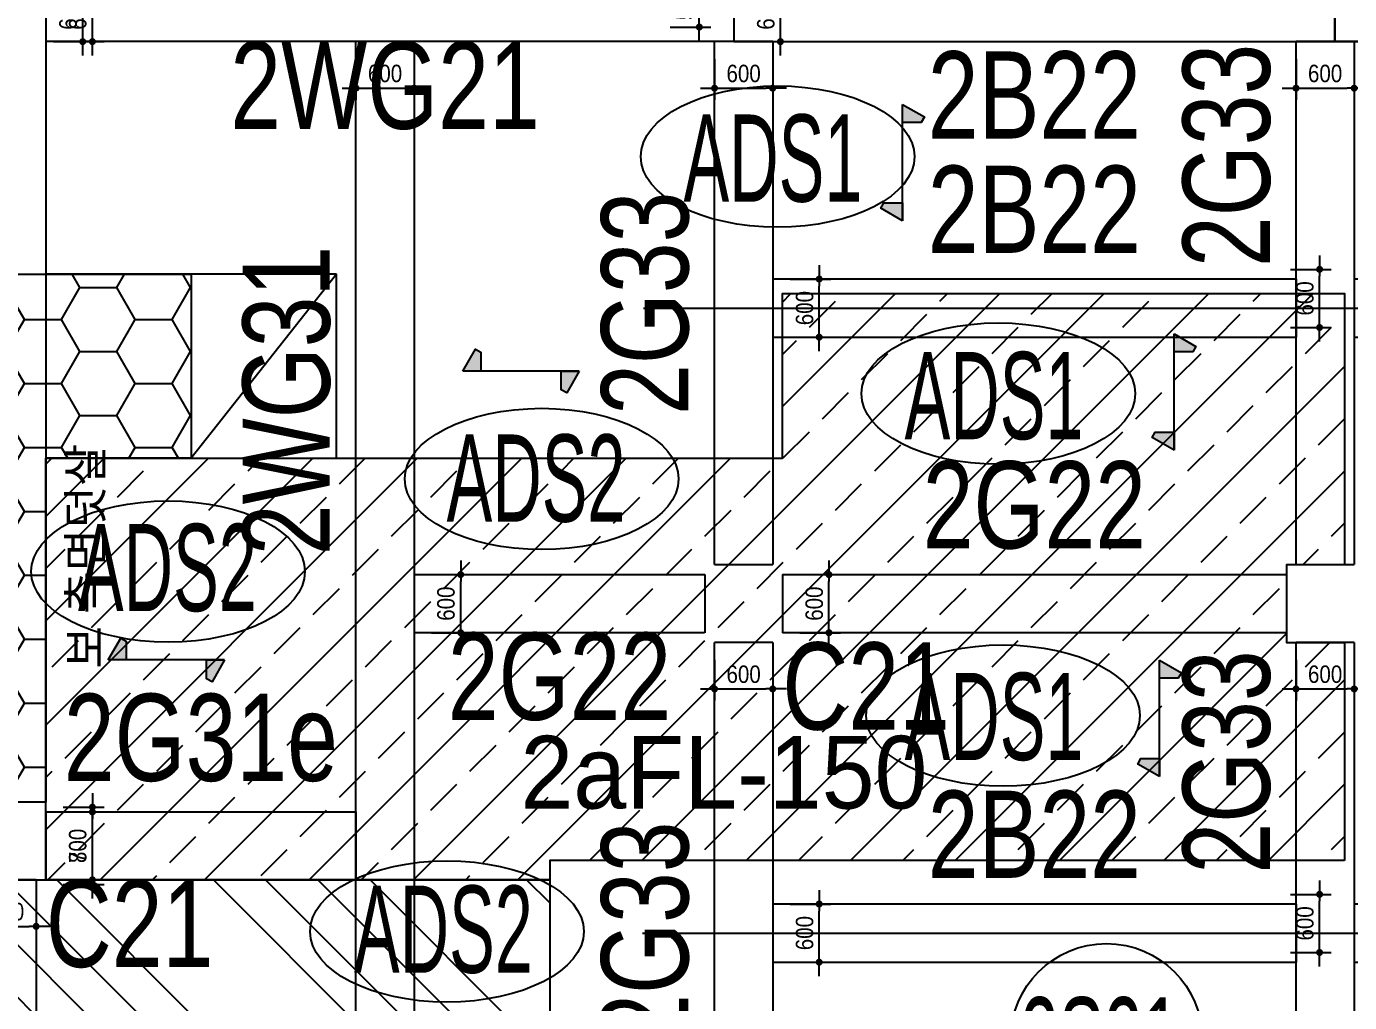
# Model space of a CAD drawing. Header units: millimetres. Extents: x -91198 to 200029, y -144 to 153500.
# Drawn here: x 145754 to 159406, y 90288 to 100362 of the extents above; entities that cross this region are included whole.
import ezdxf
from ezdxf.enums import TextEntityAlignment as Align

# ---------------------------------------------------------------- set-up
doc = ezdxf.new("R2010")
doc.units = ezdxf.units.MM
doc.linetypes.add('HID', pattern=[2.3, 1.5, -0.8])
doc.layers.get('Defpoints').update_dxf_attribs({"color": 159})
for name, color, linetype in [('^DECK', 130, 'Continuous'), ('A-CEN', 1, 'Continuous'), ('A-HAT', 251, 'Continuous'), ('A-OPEN', 1, 'Continuous'), ('BEAM-TEXT', 4, 'Continuous'), ('COLUMN-TEXT', 2, 'Continuous'), ('DECK-PL', 4, 'Continuous'), ('DECK-SLAB', 4, 'Continuous'), ('GIRDER-TEXT', 7, 'Continuous'), ("S-CON'C", 2, 'Continuous'), ('TXT-SLAB', 6, 'Continuous'), ('레벨', 40, 'Continuous'), ('보(beam)', 4, 'HID'), ('보(girder)', 7, 'HID'), ('슬래브라인', 7, 'Continuous')]:
    doc.layers.add(name, color=color, linetype=linetype)
doc.layers.add('NOPLOT', color=191, linetype='Continuous', plot=False)
doc.styles.add('Gdim', font='', dxfattribs={"width": 0.9})
doc.styles.add('Gtx', font='')
doc.styles.get('Gdim').set_extended_font_data('Dotum')
doc.styles.get('Gtx').set_extended_font_data('Dotum')
doc.dimstyles.new('Gdim200', dxfattribs={"dimscale": 200, "dimtxt": 3, "dimasz": 1.2, "dimexe": 2, "dimexo": 3, "dimgap": 1, "dimtad": 1, "dimdsep": 46, "dimlunit": 6, "dimtxsty": 'Gdim', "dimblk1": '_CIDOT', "dimblk2": '_CIDOT', "dimsah": 1, "dimcen": 2.5, "dimdle": 2, "dimclrd": 1, "dimclre": 1, "dimclrt": 3, "dimazin": 2, "dimtfac": 1, "dimtix": 1, "dimtmove": 2, "dimatfit": 3, "dimldrblk": '_CIDOT', "dimfxl": 2, "dimtolj": 1, "dimtzin": 0, "dimarcsym": 0})

# ---------------------------------------------------------------- blocks, each defined once
blk = doc.blocks.new('_CIDOT')
at = {"color": 0, "linetype": 'ByBlock'}
blk.add_line((2, 0), (-1, 0), dxfattribs=at)
at = {"color": 0, "linetype": 'ByBlock', "const_width": 0.5}
blk.add_lwpolyline([(-0.25, 0, 1), (0.25, 0, 1)], format="xyb", close=True, dxfattribs=at)
blk = doc.blocks.new('*D1515')
at = {"layer": 'Defpoints', "color": 155, "lineweight": -2, "transparency": 16777216}
for p, q in [((-1725, 700), (-1305, 700)), ((-1425, 172), (-1425, 628)), ((-1725, 100), (-1305, 100))]:
    blk.add_line(p, q, dxfattribs=at)
at = {"layer": 'Defpoints', "color": 0, "transparency": 16777216}
for p in [(-1905, 700), (-1425, 700), (-1905, 100)]:
    blk.add_point(p, dxfattribs=at)
at = {"layer": 'Defpoints', "color": 155, "lineweight": -2, "transparency": 16777216, "xscale": 71.99999999999994, "yscale": 71.99999999999994, "zscale": 71.99999999999994}
for p, rotation in [((-1425, 700), 90), ((-1425, 100), 270)]:
    blk.add_blockref('_CIDOT', p, dxfattribs=dict(at, rotation=rotation))
at = {"layer": 'Defpoints', "color": 3, "transparency": 16777216, "insert": (-1576, 400), "char_height": 180, "attachment_point": 5, "rotation": 90, "style": 'Gdim'}
blk.add_mtext('\\A1;{\\C155;600}', dxfattribs=at)
blk = doc.blocks.new('*D1516')
at = {"layer": 'Defpoints', "color": 155, "lineweight": -2, "transparency": 16777216}
for p, q in [((-1725, 800), (-1305, 800)), ((-1725, 750), (-1305, 750)), ((-1425, 72), (-1425, 728)), ((-1425, 122), (-1425, 678)), ((-1725, 50), (-1305, 50)), ((-1725, 0), (-1305, 0))]:
    blk.add_line(p, q, dxfattribs=at)
at = {"layer": 'Defpoints', "color": 0, "transparency": 16777216}
for p in [(-1905, 800), (-1905, 750), (-1425, 800), (-1425, 750), (-1905, 50), (-1905, 0)]:
    blk.add_point(p, dxfattribs=at)
at = {"layer": 'Defpoints', "color": 155, "lineweight": -2, "transparency": 16777216, "xscale": 71.99999999999994, "yscale": 71.99999999999994, "zscale": 71.99999999999994}
for p, rotation in [((-1425, 800), 90), ((-1425, 750), 90), ((-1425, 50), 270), ((-1425, 0), 270)]:
    blk.add_blockref('_CIDOT', p, dxfattribs=dict(at, rotation=rotation))
at = {"layer": 'Defpoints', "color": 3, "transparency": 16777216, "insert": (-1576, 400), "char_height": 180, "attachment_point": 5, "rotation": 90, "style": 'Gdim'}
for s in ['\\A1;{\\C155;800}', '\\A1;{\\C155;700}']:
    blk.add_mtext(s, dxfattribs=at)
blk = doc.blocks.new('*D1517')
at = {"layer": 'Defpoints', "color": 155, "lineweight": -2, "transparency": 16777216}
for p, q in [((-1725, 700), (-1305, 700)), ((-1425, 172), (-1425, 628)), ((-1725, 100), (-1305, 100))]:
    blk.add_line(p, q, dxfattribs=at)
at = {"layer": 'Defpoints', "color": 0, "transparency": 16777216}
for p in [(-1905, 700), (-1425, 700), (-1905, 100)]:
    blk.add_point(p, dxfattribs=at)
at = {"layer": 'Defpoints', "color": 155, "lineweight": -2, "transparency": 16777216, "xscale": 71.99999999999994, "yscale": 71.99999999999994, "zscale": 71.99999999999994}
for p, rotation in [((-1425, 700), 90), ((-1425, 100), 270)]:
    blk.add_blockref('_CIDOT', p, dxfattribs=dict(at, rotation=rotation))
at = {"layer": 'Defpoints', "color": 3, "transparency": 16777216, "insert": (-1576, 400), "char_height": 180, "attachment_point": 5, "rotation": 90, "style": 'Gdim'}
blk.add_mtext('\\A1;{\\C155;600}', dxfattribs=at)
blk = doc.blocks.new('*D1518')
at = {"layer": 'Defpoints', "color": 155, "lineweight": -2, "transparency": 16777216}
for p, q in [((-1725, 700), (-1305, 700)), ((-1625, 700), (-1205, 700)), ((-1425, 172), (-1425, 628)), ((-1325, 172), (-1325, 628)), ((-1725, 100), (-1305, 100)), ((-1625, 100), (-1205, 100))]:
    blk.add_line(p, q, dxfattribs=at)
at = {"layer": 'Defpoints', "color": 0, "transparency": 16777216}
for p in [(-1905, 700), (-1805, 700), (-1425, 700), (-1325, 700), (-1905, 100), (-1805, 100)]:
    blk.add_point(p, dxfattribs=at)
at = {"layer": 'Defpoints', "color": 155, "lineweight": -2, "transparency": 16777216, "xscale": 71.99999999999994, "yscale": 71.99999999999994, "zscale": 71.99999999999994}
for p, rotation in [((-1425, 700), 90), ((-1325, 700), 90), ((-1425, 100), 270), ((-1325, 100), 270)]:
    blk.add_blockref('_CIDOT', p, dxfattribs=dict(at, rotation=rotation))
at = {"layer": 'Defpoints', "color": 3, "transparency": 16777216, "char_height": 180, "attachment_point": 5, "rotation": 90, "style": 'Gdim'}
for insert in [(-1576, 400), (-1476, 400)]:
    blk.add_mtext('\\A1;{\\C155;600}', dxfattribs=dict(at, insert=insert))
blk = doc.blocks.new('*D1522')
at = {"layer": 'Defpoints', "color": 155, "lineweight": -2, "transparency": 16777216}
for p, q in [((-1725, 700), (-1305, 700)), ((-1725, 650), (-1305, 650)), ((-1425, 172), (-1425, 628)), ((-1425, 222), (-1425, 578)), ((-1725, 150), (-1305, 150)), ((-1725, 100), (-1305, 100))]:
    blk.add_line(p, q, dxfattribs=at)
at = {"layer": 'Defpoints', "color": 0, "transparency": 16777216}
for p in [(-1905, 700), (-1425, 700), (-1905, 650), (-1425, 650), (-1905, 150), (-1905, 100)]:
    blk.add_point(p, dxfattribs=at)
at = {"layer": 'Defpoints', "color": 155, "lineweight": -2, "transparency": 16777216, "xscale": 71.99999999999994, "yscale": 71.99999999999994, "zscale": 71.99999999999994}
for p, rotation in [((-1425, 700), 90), ((-1425, 650), 90), ((-1425, 150), 270), ((-1425, 100), 270)]:
    blk.add_blockref('_CIDOT', p, dxfattribs=dict(at, rotation=rotation))
at = {"layer": 'Defpoints', "color": 3, "transparency": 16777216, "insert": (-1576, 400), "char_height": 180, "attachment_point": 5, "rotation": 90, "style": 'Gdim'}
for s in ['\\A1;{\\C155;500}', '\\A1;{\\C155;600}']:
    blk.add_mtext(s, dxfattribs=at)
blk = doc.blocks.new('*D1524')
at = {"layer": 'Defpoints', "color": 155, "lineweight": -2, "transparency": 16777216}
for p, q in [((-1725, 650), (-1305, 650)), ((-1425, 222), (-1425, 578)), ((-888, 600), (-468, 600)), ((-588, 72), (-588, 528)), ((-1725, 150), (-1305, 150)), ((-888, 0), (-468, 0))]:
    blk.add_line(p, q, dxfattribs=at)
at = {"layer": 'Defpoints', "color": 0, "transparency": 16777216}
for p in [(-1905, 650), (-1425, 650), (-1068, 600), (-588, 600), (-1905, 150), (-1068, 0)]:
    blk.add_point(p, dxfattribs=at)
at = {"layer": 'Defpoints', "color": 155, "lineweight": -2, "transparency": 16777216, "xscale": 71.99999999999994, "yscale": 71.99999999999994, "zscale": 71.99999999999994}
for p, rotation in [((-1425, 650), 90), ((-588, 600), 90), ((-1425, 150), 270), ((-588, 0), 270)]:
    blk.add_blockref('_CIDOT', p, dxfattribs=dict(at, rotation=rotation))
at = {"layer": 'Defpoints', "color": 3, "transparency": 16777216, "char_height": 180, "attachment_point": 5, "rotation": 90, "style": 'Gdim'}
for s, insert in [('\\A1;{\\C155;500}', (-1576, 400)), ('\\A1;{\\C155;600}', (-738, 300))]:
    blk.add_mtext(s, dxfattribs=dict(at, insert=insert))
blk = doc.blocks.new('*D1525')
at = {"layer": 'Defpoints', "color": 155, "lineweight": -2, "transparency": 16777216}
for p, q in [((-1725, 700), (-1305, 700)), ((-1425, 172), (-1425, 628)), ((-1725, 100), (-1305, 100))]:
    blk.add_line(p, q, dxfattribs=at)
at = {"layer": 'Defpoints', "color": 0, "transparency": 16777216}
for p in [(-1905, 700), (-1425, 700), (-1905, 100)]:
    blk.add_point(p, dxfattribs=at)
at = {"layer": 'Defpoints', "color": 155, "lineweight": -2, "transparency": 16777216, "xscale": 71.99999999999994, "yscale": 71.99999999999994, "zscale": 71.99999999999994}
for p, rotation in [((-1425, 700), 90), ((-1425, 100), 270)]:
    blk.add_blockref('_CIDOT', p, dxfattribs=dict(at, rotation=rotation))
at = {"layer": 'Defpoints', "color": 3, "transparency": 16777216, "insert": (-1576, 400), "char_height": 180, "attachment_point": 5, "rotation": 90, "style": 'Gdim'}
blk.add_mtext('\\A1;{\\C155;600}', dxfattribs=at)
blk = doc.blocks.new('*D1545')
at = {"layer": 'Defpoints', "color": 155, "lineweight": -2, "transparency": 16777216}
for p, q in [((-1725, 700), (-1305, 700)), ((-1425, 172), (-1425, 628)), ((-1725, 100), (-1305, 100))]:
    blk.add_line(p, q, dxfattribs=at)
at = {"layer": 'Defpoints', "color": 0, "transparency": 16777216}
for p in [(-1905, 700), (-1425, 700), (-1905, 100)]:
    blk.add_point(p, dxfattribs=at)
at = {"layer": 'Defpoints', "color": 155, "lineweight": -2, "transparency": 16777216, "xscale": 71.99999999999994, "yscale": 71.99999999999994, "zscale": 71.99999999999994}
for p, rotation in [((-1425, 700), 90), ((-1425, 100), 270)]:
    blk.add_blockref('_CIDOT', p, dxfattribs=dict(at, rotation=rotation))
at = {"layer": 'Defpoints', "color": 3, "transparency": 16777216, "insert": (-1576, 400), "char_height": 180, "attachment_point": 5, "rotation": 90, "style": 'Gdim'}
blk.add_mtext('\\A1;{\\C155;600}', dxfattribs=at)
blk = doc.blocks.new('*D1543')
at = {"layer": 'Defpoints', "color": 155, "lineweight": -2, "transparency": 16777216}
for p, q in [((-1725, 700), (-1305, 700)), ((-1425, 172), (-1425, 628)), ((-1725, 100), (-1305, 100))]:
    blk.add_line(p, q, dxfattribs=at)
at = {"layer": 'Defpoints', "color": 0, "transparency": 16777216}
for p in [(-1905, 700), (-1425, 700), (-1905, 100)]:
    blk.add_point(p, dxfattribs=at)
at = {"layer": 'Defpoints', "color": 155, "lineweight": -2, "transparency": 16777216, "xscale": 71.99999999999994, "yscale": 71.99999999999994, "zscale": 71.99999999999994}
for p, rotation in [((-1425, 700), 90), ((-1425, 100), 270)]:
    blk.add_blockref('_CIDOT', p, dxfattribs=dict(at, rotation=rotation))
at = {"layer": 'Defpoints', "color": 3, "transparency": 16777216, "insert": (-1576, 400), "char_height": 180, "attachment_point": 5, "rotation": 90, "style": 'Gdim'}
blk.add_mtext('\\A1;{\\C155;600}', dxfattribs=at)
blk = doc.blocks.new('*D1556')
at = {"layer": 'Defpoints', "color": 155, "lineweight": -2, "transparency": 16777216}
for p, q in [((-1725, 700), (-1305, 700)), ((-1425, 172), (-1425, 628)), ((-888, 600), (-468, 600)), ((-588, 72), (-588, 528)), ((-1725, 100), (-1305, 100)), ((-888, 0), (-468, 0))]:
    blk.add_line(p, q, dxfattribs=at)
at = {"layer": 'Defpoints', "color": 0, "transparency": 16777216}
for p in [(-1905, 700), (-1425, 700), (-1068, 600), (-588, 600), (-1905, 100), (-1068, 0)]:
    blk.add_point(p, dxfattribs=at)
at = {"layer": 'Defpoints', "color": 155, "lineweight": -2, "transparency": 16777216, "xscale": 71.99999999999994, "yscale": 71.99999999999994, "zscale": 71.99999999999994}
for p, rotation in [((-1425, 700), 90), ((-588, 600), 90), ((-1425, 100), 270), ((-588, 0), 270)]:
    blk.add_blockref('_CIDOT', p, dxfattribs=dict(at, rotation=rotation))
at = {"layer": 'Defpoints', "color": 3, "transparency": 16777216, "char_height": 180, "attachment_point": 5, "rotation": 90, "style": 'Gdim'}
for insert in [(-1576, 400), (-738, 300)]:
    blk.add_mtext('\\A1;{\\C155;600}', dxfattribs=dict(at, insert=insert))
blk = doc.blocks.new('*D1557')
at = {"layer": 'Defpoints', "color": 155, "lineweight": -2, "transparency": 16777216}
for p, q in [((-888, 600), (-468, 600)), ((-588, 72), (-588, 528)), ((-888, 0), (-468, 0))]:
    blk.add_line(p, q, dxfattribs=at)
at = {"layer": 'Defpoints', "color": 0, "transparency": 16777216}
for p in [(-1068, 600), (-588, 600), (-1068, 0)]:
    blk.add_point(p, dxfattribs=at)
at = {"layer": 'Defpoints', "color": 155, "lineweight": -2, "transparency": 16777216, "xscale": 71.99999999999994, "yscale": 71.99999999999994, "zscale": 71.99999999999994}
for p, rotation in [((-588, 600), 90), ((-588, 0), 270)]:
    blk.add_blockref('_CIDOT', p, dxfattribs=dict(at, rotation=rotation))
at = {"layer": 'Defpoints', "color": 3, "transparency": 16777216, "insert": (-738, 300), "char_height": 180, "attachment_point": 5, "rotation": 90, "style": 'Gdim'}
blk.add_mtext('\\A1;{\\C155;600}', dxfattribs=at)
blk = doc.blocks.new('*D1573')
at = {"layer": 'Defpoints', "color": 155, "lineweight": -2, "transparency": 16777216}
for p, q in [((-1725, 700), (-1305, 700)), ((-1425, 172), (-1425, 628)), ((-1725, 100), (-1305, 100))]:
    blk.add_line(p, q, dxfattribs=at)
at = {"layer": 'Defpoints', "color": 0, "transparency": 16777216}
for p in [(-1905, 700), (-1425, 700), (-1905, 100)]:
    blk.add_point(p, dxfattribs=at)
at = {"layer": 'Defpoints', "color": 155, "lineweight": -2, "transparency": 16777216, "xscale": 71.99999999999994, "yscale": 71.99999999999994, "zscale": 71.99999999999994}
for p, rotation in [((-1425, 700), 90), ((-1425, 100), 270)]:
    blk.add_blockref('_CIDOT', p, dxfattribs=dict(at, rotation=rotation))
at = {"layer": 'Defpoints', "color": 3, "transparency": 16777216, "insert": (-1576, 400), "char_height": 180, "attachment_point": 5, "rotation": 90, "style": 'Gdim'}
blk.add_mtext('\\A1;{\\C155;600}', dxfattribs=at)
blk = doc.blocks.new('A$C58C40D4B')
at = {"layer": 'DECK-PL'}
for points in [[(600, 2), (471, 228), (415, 196), (415, 2)], [(-600, 2), (-471, -223), (-415, -192), (-415, 2)]]:
    blk.add_hatch(color=256, dxfattribs=at).paths.add_polyline_path(points)
blk.add_line((-600, 2), (600, 2), dxfattribs=at)
for points in [[(600, 2), (471, 228), (415, 196), (415, 2), (415, 2), (471, 2), (600, 2)], [(-600, 2), (-471, -223), (-415, -192), (-415, 2), (-415, 2), (-471, 2), (-600, 2)]]:
    blk.add_lwpolyline(points, dxfattribs=at)
blk = doc.blocks.new('*D1614')
at = {"layer": 'Defpoints', "color": 155, "lineweight": -2, "transparency": 16777216}
for p, q in [((172034, 107177), (172034, 107249)), ((171734, 107105), (172154, 107105)), ((172034, 106705), (172034, 107105)), ((171734, 106705), (172154, 106705)), ((172034, 106633), (172034, 106561)), ((-1725, 750), (-1305, 750)), ((-1425, 122), (-1425, 678)), ((-1725, 50), (-1305, 50))]:
    blk.add_line(p, q, dxfattribs=at)
at = {"layer": 'Defpoints', "color": 0, "transparency": 16777216}
for p in [(171554, 107105), (172034, 107105), (171554, 106705), (-1905, 750), (-1425, 750), (-1905, 50)]:
    blk.add_point(p, dxfattribs=at)
at = {"layer": 'Defpoints', "color": 155, "lineweight": -2, "transparency": 16777216, "xscale": 71.99999999999994, "yscale": 71.99999999999994, "zscale": 71.99999999999994}
for p, rotation in [((172034, 107105), 270), ((172034, 106705), 90), ((-1425, 750), 90), ((-1425, 50), 270)]:
    blk.add_blockref('_CIDOT', p, dxfattribs=dict(at, rotation=rotation))
at = {"layer": 'Defpoints', "color": 3, "transparency": 16777216, "char_height": 180, "attachment_point": 5, "rotation": 90, "style": 'Gdim'}
for s, insert in [('\\A1;{\\C155;400}', (171883, 106905)), ('\\A1;{\\C155;700}', (-1576, 400))]:
    blk.add_mtext(s, dxfattribs=dict(at, insert=insert))
blk = doc.blocks.new('*D1616')
at = {"layer": 'Defpoints', "color": 155, "lineweight": -2, "transparency": 16777216}
for p, q in [((171834, 104105), (172254, 104105)), ((172134, 103577), (172134, 104033)), ((171834, 103505), (172254, 103505)), ((-1725, 700), (-1305, 700)), ((-1425, 172), (-1425, 628)), ((-1725, 100), (-1305, 100))]:
    blk.add_line(p, q, dxfattribs=at)
at = {"layer": 'Defpoints', "color": 0, "transparency": 16777216}
for p in [(171654, 104105), (172134, 104105), (171654, 103505), (-1905, 700), (-1425, 700), (-1905, 100)]:
    blk.add_point(p, dxfattribs=at)
at = {"layer": 'Defpoints', "color": 155, "lineweight": -2, "transparency": 16777216, "xscale": 71.99999999999994, "yscale": 71.99999999999994, "zscale": 71.99999999999994}
for p, rotation in [((172134, 104105), 90), ((172134, 103505), 270), ((-1425, 700), 90), ((-1425, 100), 270)]:
    blk.add_blockref('_CIDOT', p, dxfattribs=dict(at, rotation=rotation))
at = {"layer": 'Defpoints', "color": 3, "transparency": 16777216, "char_height": 180, "attachment_point": 5, "rotation": 90, "style": 'Gdim'}
for insert in [(171983, 103805), (-1576, 400)]:
    blk.add_mtext('\\A1;{\\C155;600}', dxfattribs=dict(at, insert=insert))
blk = doc.blocks.new('*U1240')
at = {"layer": 'Defpoints'}
for p, q in [((-1905.451, 700), (-1905.451, 100)), ((4094.549, 700), (4094.549, 100))]:
    blk.add_line(p, q, dxfattribs=at)
at = {"layer": '보(girder)'}
for p, q in [((-1905.451, 700), (4094.549, 700)), ((4094.549, 100), (-1905.451, 100))]:
    blk.add_line(p, q, dxfattribs=at)
at = {"layer": 'Defpoints'}
dim = blk.add_linear_dim(base=(-1425.451, 700), p1=(-1905.451, 100), p2=(-1905.451, 700), angle=90, text='{\\C155;<>}', dimstyle='Gdim200', override={"dimscale": 60, "dimzin": 8, "dimclrd": 155, "dimclre": 155}, dxfattribs=at)
dim.commit()
dim.dimension.update_dxf_attribs({"geometry": '*D1515', "text_midpoint": (-1575.573, 400)})
blk = doc.blocks.new('*U1242')
at = {"layer": 'Defpoints'}
for p, q in [((-1905.451, 750), (-1905.451, 50)), ((1294.549, 750), (1294.549, 50))]:
    blk.add_line(p, q, dxfattribs=at)
at = {"layer": '보(girder)'}
for p, q in [((-1905.451, 750), (1294.549, 750)), ((1294.549, 50), (-1905.451, 50))]:
    blk.add_line(p, q, dxfattribs=at)
at = {"layer": 'Defpoints'}
dim = blk.add_linear_dim(base=(-1425.451, 750), p1=(-1905.451, 50), p2=(-1905.451, 750), angle=90, text='{\\C155;<>}', dimstyle='Gdim200', override={"dimscale": 60, "dimzin": 8, "dimclrd": 155, "dimclre": 155}, dxfattribs=at)
dim.commit()
dim.dimension.update_dxf_attribs({"geometry": '*D1516', "text_midpoint": (-1575.573, 400)})
blk = doc.blocks.new('*U1244')
at = {"layer": 'Defpoints'}
for p, q in [((-1905.451, 700), (-1905.451, 100)), ((9144.549, 700), (9144.549, 100))]:
    blk.add_line(p, q, dxfattribs=at)
at = {"layer": '보(girder)'}
for p, q in [((-1905.451, 700), (9144.549, 700)), ((9144.549, 100), (-1905.451, 100))]:
    blk.add_line(p, q, dxfattribs=at)
at = {"layer": 'Defpoints'}
dim = blk.add_linear_dim(base=(-1425.451, 700), p1=(-1905.451, 100), p2=(-1905.451, 700), angle=90, text='{\\C155;<>}', dimstyle='Gdim200', override={"dimscale": 60, "dimzin": 8, "dimclrd": 155, "dimclre": 155}, dxfattribs=at)
dim.commit()
dim.dimension.update_dxf_attribs({"geometry": '*D1517', "text_midpoint": (-1575.573, 400)})
blk = doc.blocks.new('*U1246')
at = {"layer": 'Defpoints'}
for p, q in [((-1805.452, 700), (-1805.452, 100)), ((5294.549, 700), (5294.549, 100))]:
    blk.add_line(p, q, dxfattribs=at)
at = {"layer": '보(girder)'}
for p, q in [((-1805.452, 700), (5294.549, 700)), ((5294.549, 100), (-1805.452, 100))]:
    blk.add_line(p, q, dxfattribs=at)
at = {"layer": 'Defpoints'}
dim = blk.add_linear_dim(base=(-1325.452, 700), p1=(-1805.452, 100), p2=(-1805.452, 700), angle=90, text='{\\C155;<>}', dimstyle='Gdim200', override={"dimscale": 60, "dimzin": 8, "dimclrd": 155, "dimclre": 155}, dxfattribs=at)
dim.commit()
dim.dimension.update_dxf_attribs({"geometry": '*D1518', "text_midpoint": (-1475.574, 400)})
blk = doc.blocks.new('*U1254')
at = {"layer": 'Defpoints'}
for p, q in [((-1905.451, 700), (-1905.451, 100)), ((2394.549, 700), (2394.549, 100))]:
    blk.add_line(p, q, dxfattribs=at)
at = {"layer": '보(girder)'}
for p, q in [((-1905.451, 700), (2394.549, 700)), ((2394.549, 100), (-1905.451, 100))]:
    blk.add_line(p, q, dxfattribs=at)
at = {"layer": 'Defpoints'}
dim = blk.add_linear_dim(base=(-1425.451, 700), p1=(-1905.451, 100), p2=(-1905.451, 700), angle=90, text='{\\C155;<>}', dimstyle='Gdim200', override={"dimscale": 60, "dimzin": 8, "dimclrd": 155, "dimclre": 155}, dxfattribs=at)
dim.commit()
dim.dimension.update_dxf_attribs({"geometry": '*D1522', "text_midpoint": (-1575.573, 400)})
blk = doc.blocks.new('*U1256')
at = {"layer": 'Defpoints'}
for p, q in [((-1067.879, 600), (-1067.879, 0)), ((5132.121, 600), (5132.121, 0))]:
    blk.add_line(p, q, dxfattribs=at)
at = {"layer": '보(beam)'}
for p, q in [((5132.121, 600), (-1067.879, 600)), ((-1067.879, 0), (5132.121, 0))]:
    blk.add_line(p, q, dxfattribs=at)
at = {"layer": 'Defpoints'}
dim = blk.add_linear_dim(base=(-587.879, 600), p1=(-1067.879, 0), p2=(-1067.879, 600), angle=90, text='{\\C155;<>}', dimstyle='Gdim200', override={"dimscale": 60, "dimzin": 8, "dimclrd": 155, "dimclre": 155}, dxfattribs=at)
dim.commit()
dim.dimension.update_dxf_attribs({"geometry": '*D1524', "text_midpoint": (-738.001, 300)})
blk = doc.blocks.new('*U1262')
at = {"layer": 'Defpoints'}
for p, q in [((-1905.451, 700), (-1905.451, 100)), ((3494.549, 700), (3494.549, 100))]:
    blk.add_line(p, q, dxfattribs=at)
at = {"layer": '보(girder)'}
for p, q in [((-1905.451, 700), (3494.549, 700)), ((3494.549, 100), (-1905.451, 100))]:
    blk.add_line(p, q, dxfattribs=at)
at = {"layer": 'Defpoints'}
dim = blk.add_linear_dim(base=(-1425.451, 700), p1=(-1905.451, 100), p2=(-1905.451, 700), angle=90, text='{\\C155;<>}', dimstyle='Gdim200', override={"dimscale": 60, "dimzin": 8, "dimclrd": 155, "dimclre": 155}, dxfattribs=at)
dim.commit()
dim.dimension.update_dxf_attribs({"geometry": '*D1525', "text_midpoint": (-1575.573, 400)})
blk = doc.blocks.new('*U1300')
at = {"layer": 'Defpoints'}
for p, q in [((-1905.451, 700), (-1905.451, 100)), ((3294.549, 700), (3294.549, 100))]:
    blk.add_line(p, q, dxfattribs=at)
at = {"layer": '보(girder)'}
for p, q in [((-1905.451, 700), (3294.549, 700)), ((3294.549, 100), (-1905.451, 100))]:
    blk.add_line(p, q, dxfattribs=at)
at = {"layer": 'Defpoints'}
dim = blk.add_linear_dim(base=(-1425.451, 700), p1=(-1905.451, 100), p2=(-1905.451, 700), angle=90, text='{\\C155;<>}', dimstyle='Gdim200', override={"dimscale": 60, "dimzin": 8, "dimclrd": 155, "dimclre": 155}, dxfattribs=at)
dim.commit()
dim.dimension.update_dxf_attribs({"geometry": '*D1545', "text_midpoint": (-1575.573, 400)})
blk = doc.blocks.new('*U1296')
at = {"layer": 'Defpoints'}
for p, q in [((-1905.451, 700), (-1905.451, 100)), ((1094.549, 700), (1094.549, 100))]:
    blk.add_line(p, q, dxfattribs=at)
at = {"layer": '보(girder)'}
for p, q in [((-1905.451, 700), (1094.549, 700)), ((1094.549, 100), (-1905.451, 100))]:
    blk.add_line(p, q, dxfattribs=at)
at = {"layer": 'Defpoints'}
dim = blk.add_linear_dim(base=(-1425.451, 700), p1=(-1905.451, 100), p2=(-1905.451, 700), angle=90, text='{\\C155;<>}', dimstyle='Gdim200', override={"dimscale": 60, "dimzin": 8, "dimclrd": 155, "dimclre": 155}, dxfattribs=at)
dim.commit()
dim.dimension.update_dxf_attribs({"geometry": '*D1543', "text_midpoint": (-1575.573, 400)})
blk = doc.blocks.new('*U1322')
at = {"layer": 'Defpoints'}
for p, q in [((-1067.879, 600), (-1067.879, 0)), ((10432.121, 600), (10432.121, 0))]:
    blk.add_line(p, q, dxfattribs=at)
at = {"layer": '보(beam)'}
for p, q in [((10432.121, 600), (-1067.879, 600)), ((-1067.879, 0), (10432.121, 0))]:
    blk.add_line(p, q, dxfattribs=at)
at = {"layer": 'Defpoints'}
dim = blk.add_linear_dim(base=(-587.879, 600), p1=(-1067.879, 0), p2=(-1067.879, 600), angle=90, text='{\\C155;<>}', dimstyle='Gdim200', override={"dimscale": 60, "dimzin": 8, "dimclrd": 155, "dimclre": 155}, dxfattribs=at)
dim.commit()
dim.dimension.update_dxf_attribs({"geometry": '*D1556', "text_midpoint": (-738.001, 300)})
blk = doc.blocks.new('*U1324')
at = {"layer": 'Defpoints'}
for p, q in [((-1067.879, 600), (-1067.879, 0)), ((4332.121, 600), (4332.121, 0))]:
    blk.add_line(p, q, dxfattribs=at)
at = {"layer": '보(beam)'}
for p, q in [((4332.121, 600), (-1067.879, 600)), ((-1067.879, 0), (4332.121, 0))]:
    blk.add_line(p, q, dxfattribs=at)
at = {"layer": 'Defpoints'}
dim = blk.add_linear_dim(base=(-587.879, 600), p1=(-1067.879, 0), p2=(-1067.879, 600), angle=90, text='{\\C155;<>}', dimstyle='Gdim200', override={"dimscale": 60, "dimzin": 8, "dimclrd": 155, "dimclre": 155}, dxfattribs=at)
dim.commit()
dim.dimension.update_dxf_attribs({"geometry": '*D1557', "text_midpoint": (-738.001, 300)})
blk = doc.blocks.new('*U1356')
at = {"layer": 'Defpoints'}
blk.add_line((-1905.451, 700), (-1905.451, 100), dxfattribs=at)
at = {"layer": '보(girder)'}
for p, q in [((-1905.451, 700), (17994.549, 700)), ((17994.549, 100), (-1905.451, 100))]:
    blk.add_line(p, q, dxfattribs=at)
at = {"layer": 'Defpoints'}
dim = blk.add_linear_dim(base=(-1425.451, 700), p1=(-1905.451, 100), p2=(-1905.451, 700), angle=90, text='{\\C155;<>}', dimstyle='Gdim200', override={"dimscale": 60, "dimzin": 8, "dimclrd": 155, "dimclre": 155}, dxfattribs=at)
dim.commit()
dim.dimension.update_dxf_attribs({"geometry": '*D1573', "text_midpoint": (-1575.573, 400)})

msp = doc.modelspace()

# ---------------------------------------------------------------- hatches: boundary and pattern name
at = {"layer": 'A-HAT'}
h = msp.add_hatch(dxfattribs=at)
h.set_pattern_fill('HONEY', color=256, scale=120)
h.paths.add_polyline_path([(134953.571, 92355.018), (134953.571, 97805.018), (147453.571, 97805.018), (147453.571, 95905.018), (145953.571, 95905.018), (145953.571, 92355.018), (145153.571, 92355.018), (145153.571, 91555.018), (135153.571, 91555.018), (135153.571, 92355.018)])
h = msp.add_hatch(dxfattribs=at)
h.set_pattern_fill('ANSI33', color=256, scale=120)
h.paths.add_polyline_path([(159353.571, 91755.018), (151153.571, 91755.018), (151153.571, 91555.018), (145953.571, 91555.018), (145953.571, 95905.018), (153553.571, 95905.018), (153553.571, 97605.018), (159353.571, 97605.018), (159353.571, 94805.02), (158753.571, 94805.018), (158753.571, 94005.018), (159353.571, 94005.018)])
h = msp.add_hatch(dxfattribs=at)
h.set_pattern_fill('ANSI34', color=256, scale=120, angle=90)
h.paths.add_polyline_path([(127853.571, 79905.018), (127853.571, 91555.018), (151153.571, 91555.018), (151153.571, 79905.018), (145953.571, 79905.018), (145953.571, 80505.018), (145153.571, 80505.018), (145153.571, 79905.018), (135153.571, 79905.018), (135153.571, 81205.018), (134353.571, 81205.018), (134353.571, 79905.018)])

# ---------------------------------------------------------------- linework, layer by layer
at = {"layer": '^DECK', "color": 0}
msp.add_circle((156897.771, 89905.358), 990.918, dxfattribs=at)
for centre in [(153503.84, 99018.909), (155781.569, 96572.933), (151069.792, 95691.818), (147215.099, 94736.085), (155829.94, 93250.147), (150092.152, 91021.781)]:
    msp.add_ellipse(centre, major_axis=(1412.381, 0), ratio=0.51617646, dxfattribs=at)
at = {"layer": 'A-CEN'}
for p, q in [((152118.907, 97455.018), (172151.913, 97455.018)), ((152110.859, 91005.018), (172125.651, 91005.018))]:
    msp.add_line(p, q, dxfattribs=at)
at = {"layer": 'A-OPEN'}
msp.add_line((148953.571, 97805.018), (147453.571, 95905.018), dxfattribs=at)
at = {"layer": "S-CON'C", "color": 6, "linetype": 'HID'}
msp.add_lwpolyline([(134953.571, 92355.018), (134953.571, 97805.018), (145953.571, 97805.018), (145953.571, 92355.018)], dxfattribs=at)
at = {"layer": '보(girder)'}
msp.add_line((159253.571, 100205.018), (159853.571, 100205.018), dxfattribs=at)
at = {"layer": '슬래브라인'}
for p, q in [((147453.571, 97805.018), (145953.571, 97805.018)), ((147453.571, 95905.018), (145953.571, 95905.018))]:
    msp.add_line(p, q, dxfattribs=at)
at = {"layer": '슬래브라인', "elevation": 0}
for points in [[(134953.571, 92355.018), (134953.571, 97805.018), (147453.571, 97805.018), (147453.571, 95905.018), (145953.571, 95905.018), (145953.571, 92355.018), (145153.571, 92355.018), (145153.571, 91555.018), (135153.571, 91555.018), (135153.571, 92355.018)], [(159353.571, 91755.018), (151153.571, 91755.018), (151153.571, 91555.018), (145953.571, 91555.018), (145953.571, 95905.018), (153553.571, 95905.018), (153553.571, 97605.018), (159353.571, 97605.018), (159353.571, 94805.02), (158753.571, 94805.018), (158753.571, 94005.018), (159353.571, 94005.018)], [(127853.571, 79905.018), (127853.571, 91555.018), (151153.571, 91555.018), (151153.571, 79905.018), (145953.571, 79905.018), (145953.571, 80505.018), (145153.571, 80505.018), (145153.571, 79905.018), (135153.571, 79905.018), (135153.571, 81205.018), (134353.571, 81205.018), (134353.571, 79905.018)]]:
    msp.add_lwpolyline(points, close=True, dxfattribs=at)
at = {"layer": '슬래브라인'}
msp.add_lwpolyline([(148953.571, 97805.018), (147453.571, 97805.018), (147453.571, 95905.018), (148953.571, 95905.018)], close=True, dxfattribs=at)

# ---------------------------------------------------------------- block references
at = {"layer": 'DECK-PL', "xscale": -1, "rotation": 270}
for p in [(154790.937, 98956.959), (157592.849, 96589.053), (157442.746, 93220.625)]:
    msp.add_blockref('A$C58C40D4B', p, dxfattribs=at)
at = {"layer": 'DECK-PL', "xscale": -1}
for p in [(150856.836, 96803.762), (147197.336, 93821.687)]:
    msp.add_blockref('A$C58C40D4B', p, dxfattribs=at)
at = {"layer": '보(beam)'}
for name, p in [('*U1256', (154121.45, 100205.018)), ('*U1324', (154521.45, 97155.018)), ('*U1322', (160521.45, 97155.018)), ('*U1322', (160521.45, 90705.018)), ('*U1324', (154521.45, 90705.018))]:
    msp.add_blockref(name, p, dxfattribs=at)
at = {"layer": '보(girder)', "rotation": 270}
for name, p in [('*U1254', (159153.571, 102599.567)), ('*U1244', (145253.571, 101499.567)), ('*U1356', (149053.571, 98299.567)), ('*U1262', (152753.571, 98299.567)), ('*U1262', (158753.571, 98299.567)), ('*U1240', (152753.571, 92099.567)), ('*U1240', (158753.571, 92099.567)), ('*U1244', (145153.571, 89649.567))]:
    msp.add_blockref(name, p, dxfattribs=at)
at = {"layer": '보(girder)'}
for name, p in [('*U1246', (147759.022, 100105.018)), ('*U1296', (151659.022, 94005.018)), ('*U1300', (155459.022, 94005.018)), ('*U1242', (147859.022, 91505.018))]:
    msp.add_blockref(name, p, dxfattribs=at)

# ---------------------------------------------------------------- texts
at = {"layer": 'BEAM-TEXT', "style": 'Gtx', "width": 0.8}
msp.add_text('2B22', height=900, dxfattribs=at).set_placement((156153.571, 100105.018, 0), align=Align.TOP_CENTER)
for p in [(156153.571, 97755.018, 0), (156153.571, 91305.018)]:
    msp.add_text('2B22', height=900, dxfattribs=at).set_placement(p, align=Align.BOTTOM_CENTER)
at = {"layer": 'COLUMN-TEXT', "color": 3, "style": 'Gtx', "width": 0.8}
for p in [(153553.571, 94005.018), (145953.571, 91555.018)]:
    msp.add_text('C21', height=900, dxfattribs=at).set_placement(p, align=Align.TOP_LEFT)
at = {"layer": 'DECK-SLAB', "style": 'Gtx', "width": 0.6}
for s, p in [('ADS1', (152533.7, 98553.272)), ('ADS1', (154814.735, 96101.999)), ('ADS2', (150088.839, 95250.969)), ('ADS2', (146285.161, 94327.715)), ('ADS1', (154814.735, 92790.96)), ('ADS2', (149133.07, 90595.113, 0))]:
    msp.add_text(s, height=900, dxfattribs=at).set_placement(p)
at = {"layer": 'GIRDER-TEXT', "style": 'Gtx', "width": 0.8}
for s, p in [('2WG21', (149453.571, 100205.018)), ('2G22', (151253.571, 94105.018, 0))]:
    msp.add_text(s, height=900, dxfattribs=at).set_placement(p, align=Align.TOP_CENTER)
for s, p in [('2G33', (158853.571, 99030.925)), ('2G33', (152853.571, 97505.018)), ('2WG31', (149153.571, 96501.53)), ('2G33', (158853.571, 92770.997)), ('2G33', (152853.571, 91005.018))]:
    msp.add_text(s, height=900, rotation=90, dxfattribs=at).set_placement(p, align=Align.BOTTOM_CENTER)
for s, p in [('2G22', (156153.571, 94705.018, 0)), ('2G31e', (147553.571, 92305.018, 0))]:
    msp.add_text(s, height=900, dxfattribs=at).set_placement(p, align=Align.BOTTOM_CENTER)
at = {"layer": 'NOPLOT', "style": 'Gtx'}
msp.add_text('보 측면덧살', height=350, rotation=90, dxfattribs=at).set_placement((146536.281, 93733.694))
at = {"layer": 'TXT-SLAB', "style": 'Gtx', "width": 0.6}
msp.add_text('2S21', height=900, dxfattribs=at).set_placement((156010.074, 89442.857))
at = {"layer": '레벨', "style": 'Gtx'}
msp.add_text('2aFL-150', height=750, dxfattribs=at).set_placement((152950.27, 92665.634, 0), align=Align.MIDDLE_CENTER)

# ---------------------------------------------------------------- dimensions: what is measured, and where the dimension line sits
at = {"layer": 'Defpoints'}
for base, p1, p2, picture, middle in [((172033.571, 107105.018), (171553.571, 106705.018), (171553.571, 107105.018), '*D1614', (171883.449, 106905.018)), ((172133.571, 104105.018), (171653.571, 103505.018), (171653.571, 104105.018), '*D1616', (171983.449, 103805.018))]:
    dim = msp.add_linear_dim(base=base, p1=p1, p2=p2, angle=90, text='{\\C155;<>}', dimstyle='Gdim200', override={"dimscale": 60, "dimzin": 8, "dimclrd": 155, "dimclre": 155}, dxfattribs=at)
    dim.commit()
    dim.dimension.update_dxf_attribs({"geometry": picture, "text_midpoint": middle})

doc.saveas('drawing.dxf')
